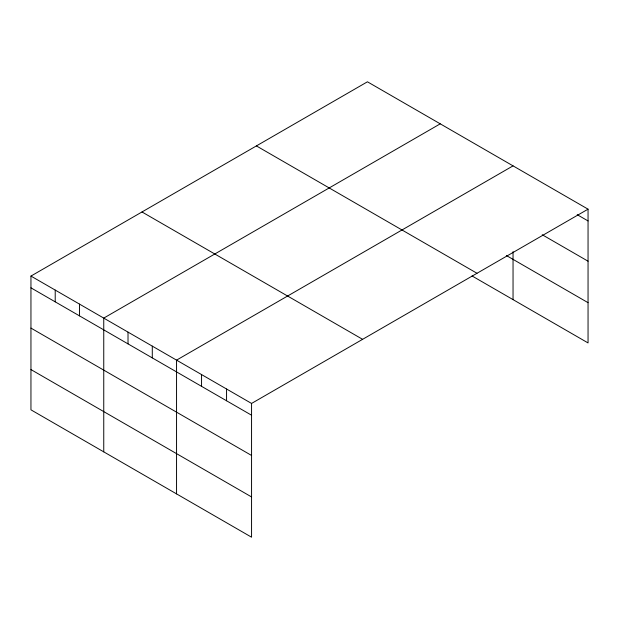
<?xml version="1.0" encoding="UTF-8"?>
<svg xmlns="http://www.w3.org/2000/svg" width="619" height="619" viewBox="0 0 619 619"><rect width="100%" height="100%" fill="white"/><g stroke="black" fill="none" stroke-linecap="round" stroke-linejoin="round"><path stroke-width="0.93" d="M588.05 209.168L367.438 81.801L30.95 276.074L30.95 409.832L251.562 537.199L251.562 403.441L588.05 209.168L588.05 342.926L472.042 275.95M440.241 123.831L103.752 318.104L103.752 451.862M513.043 165.869L176.554 360.134L176.554 493.892M577.218 214.685L588.05 220.937M542.213 234.733L588.05 261.195M506.35 255.5L588.05 302.676M256.398 145.914L477.009 273.281M141.991 211.961L362.602 339.328M30.95 276.074L251.562 403.441M30.95 287.835L251.562 415.21M30.95 328.093L251.562 455.468M30.95 369.574L251.562 496.941M513.043 251.647L513.043 299.627M226.562 389.003L226.562 400.772M201.554 374.572L201.554 386.341M152.289 346.122L152.289 357.89M128.017 332.117L128.017 343.878M79.487 304.091L79.487 315.86M55.215 290.079L55.215 301.848"/></g></svg>
